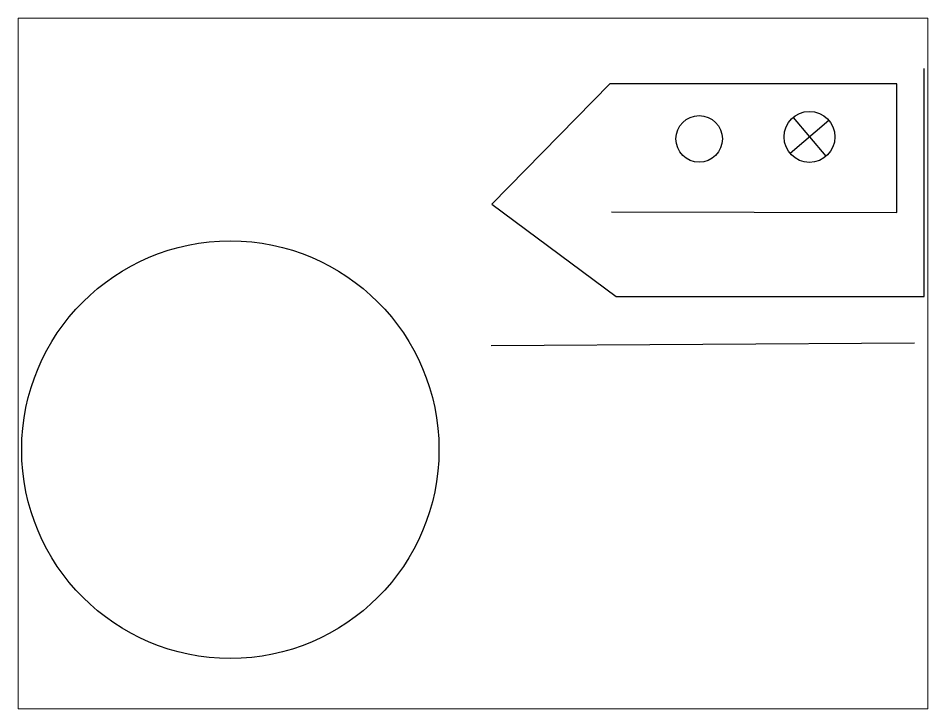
# Paper-space layout 'Layout1' of a CAD drawing. Header units: millimetres. Extents: x 26 to 231, y 20 to 176.
# The model-space entities are those that its viewports show. They can reach past a viewport. Long polylines and large blocks are cut down to what shows.
import ezdxf

# ---------------------------------------------------------------- set-up
doc = ezdxf.new("R2010")
doc.units = ezdxf.units.MM

# ---------------------------------------------------------------- blocks, each defined once
blk = doc.blocks.new('Poste')
at = {"color": 3}
for points in [[(-96.6, 114.1), (96.6, -114.1)], [(114.1, 96.6), (-114.1, -96.6)]]:
    blk.add_lwpolyline(points, dxfattribs=at)
at = {"color": 219, "true_color": 0x642165}
blk.add_circle((0, 0), 149.5, dxfattribs=at)

msp = doc.modelspace()

# ---------------------------------------------------------------- linework, layer by layer
msp.add_line((1532.5, 612.7), (4019.5, 628))
msp.add_lwpolyline([(2240, 1396.3), (3915.3, 1393.2), (3915.3, 2149.3), (2230.8, 2149.3), (1535.6, 1442.2), (2267.6, 900.4), (4077.7, 900.4), (4077.7, 2238.1)])
for centre, radius in [((2754.5, 1824.8), 136.6), ((0, 0), 1226)]:
    msp.add_circle(centre, radius)

# ---------------------------------------------------------------- block references
msp.add_blockref('Poste', (3402.8, 1836.8))

psp = doc.layouts.get("Layout1")

# ---------------------------------------------------------------- viewports
at = {"layer": '0'}
psp.add_viewport(center=(128.5, 97.5), size=(205.6, 156), view_center_point=(1425.85, 506.06), view_height=4055.3364, dxfattribs=at)

doc.saveas('drawing.dxf')
